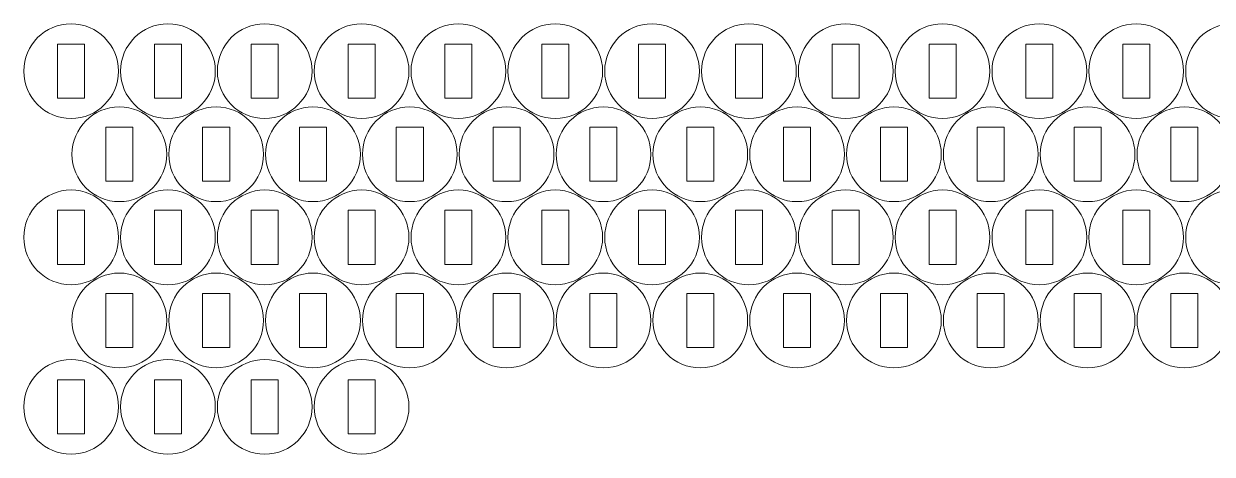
# Model space of a CAD drawing. Header units: millimetres. Extents: x -337 to 336, y -261 to 261.
# Drawn here: x -65.3 to 66.4, y 18.7 to 66.4 of the extents above; entities that cross this region are included whole.
import ezdxf

# ---------------------------------------------------------------- set-up
doc = ezdxf.new("R2010")
doc.units = ezdxf.units.MM
doc.header["$MEASUREMENT"] = 0
doc.layers.add('Camada 1', color=7, linetype='Continuous')

msp = doc.modelspace()

# ---------------------------------------------------------------- linework, layer by layer
at = {"layer": 'Camada 1', "lineweight": 20}
for points in [[(-60.0724, 66.3705), (-62.9719, 66.3705), (-65.3224, 64.02), (-65.3224, 61.1205), (-65.3224, 61.1205), (-65.3224, 58.221), (-62.9719, 55.8705), (-60.0724, 55.8705), (-60.0724, 55.8705), (-57.1729, 55.8705), (-54.8224, 58.221), (-54.8224, 61.1205), (-54.8224, 61.1205), (-54.8224, 64.02), (-57.1729, 66.3705), (-60.0724, 66.3705)], [(-49.3375, 66.3705), (-52.237, 66.3705), (-54.5875, 64.02), (-54.5875, 61.1205), (-54.5875, 61.1205), (-54.5875, 58.221), (-52.237, 55.8705), (-49.3375, 55.8705), (-49.3375, 55.8705), (-46.438, 55.8705), (-44.0875, 58.221), (-44.0875, 61.1205), (-44.0875, 61.1205), (-44.0875, 64.02), (-46.438, 66.3705), (-49.3375, 66.3705)], [(-38.6026, 66.3705), (-41.5021, 66.3705), (-43.8526, 64.02), (-43.8526, 61.1205), (-43.8526, 61.1205), (-43.8526, 58.221), (-41.5021, 55.8705), (-38.6026, 55.8705), (-38.6026, 55.8705), (-35.7031, 55.8705), (-33.3526, 58.221), (-33.3526, 61.1205), (-33.3526, 61.1205), (-33.3526, 64.02), (-35.7031, 66.3705), (-38.6026, 66.3705)], [(-27.8677, 66.3705), (-30.7672, 66.3705), (-33.1177, 64.02), (-33.1177, 61.1205), (-33.1177, 61.1205), (-33.1177, 58.221), (-30.7672, 55.8705), (-27.8677, 55.8705), (-27.8677, 55.8705), (-24.9682, 55.8705), (-22.6177, 58.221), (-22.6177, 61.1205), (-22.6177, 61.1205), (-22.6177, 64.02), (-24.9682, 66.3705), (-27.8677, 66.3705)], [(-17.1328, 66.3705), (-20.0323, 66.3705), (-22.3828, 64.02), (-22.3828, 61.1205), (-22.3828, 61.1205), (-22.3828, 58.221), (-20.0323, 55.8705), (-17.1328, 55.8705), (-17.1328, 55.8705), (-14.2333, 55.8705), (-11.8828, 58.221), (-11.8828, 61.1205), (-11.8828, 61.1205), (-11.8828, 64.02), (-14.2333, 66.3705), (-17.1328, 66.3705)], [(-6.3979, 66.3705), (-9.2974, 66.3705), (-11.6479, 64.02), (-11.6479, 61.1205), (-11.6479, 61.1205), (-11.6479, 58.221), (-9.2974, 55.8705), (-6.3979, 55.8705), (-6.3979, 55.8705), (-3.4984, 55.8705), (-1.1479, 58.221), (-1.1479, 61.1205), (-1.1479, 61.1205), (-1.1479, 64.02), (-3.4984, 66.3705), (-6.3979, 66.3705)], [(4.337, 66.3705), (1.4375, 66.3705), (-0.913, 64.02), (-0.913, 61.1205), (-0.913, 61.1205), (-0.913, 58.221), (1.4375, 55.8705), (4.337, 55.8705), (4.337, 55.8705), (7.2365, 55.8705), (9.587, 58.221), (9.587, 61.1205), (9.587, 61.1205), (9.587, 64.02), (7.2365, 66.3705), (4.337, 66.3705)], [(15.0719, 66.3705), (12.1724, 66.3705), (9.8219, 64.02), (9.8219, 61.1205), (9.8219, 61.1205), (9.8219, 58.221), (12.1724, 55.8705), (15.0719, 55.8705), (15.0719, 55.8705), (17.9714, 55.8705), (20.3219, 58.221), (20.3219, 61.1205), (20.3219, 61.1205), (20.3219, 64.02), (17.9714, 66.3705), (15.0719, 66.3705)], [(25.8068, 66.3705), (22.9073, 66.3705), (20.5568, 64.02), (20.5568, 61.1205), (20.5568, 61.1205), (20.5568, 58.221), (22.9073, 55.8705), (25.8068, 55.8705), (25.8068, 55.8705), (28.7063, 55.8705), (31.0568, 58.221), (31.0568, 61.1205), (31.0568, 61.1205), (31.0568, 64.02), (28.7063, 66.3705), (25.8068, 66.3705)], [(36.5417, 66.3705), (33.6422, 66.3705), (31.2917, 64.02), (31.2917, 61.1205), (31.2917, 61.1205), (31.2917, 58.221), (33.6422, 55.8705), (36.5417, 55.8705), (36.5417, 55.8705), (39.4412, 55.8705), (41.7917, 58.221), (41.7917, 61.1205), (41.7917, 61.1205), (41.7917, 64.02), (39.4412, 66.3705), (36.5417, 66.3705)], [(47.2766, 66.3705), (44.3771, 66.3705), (42.0266, 64.02), (42.0266, 61.1205), (42.0266, 61.1205), (42.0266, 58.221), (44.3771, 55.8705), (47.2766, 55.8705), (47.2766, 55.8705), (50.1761, 55.8705), (52.5266, 58.221), (52.5266, 61.1205), (52.5266, 61.1205), (52.5266, 64.02), (50.1761, 66.3705), (47.2766, 66.3705)], [(58.0115, 66.3705), (55.112, 66.3705), (52.7615, 64.02), (52.7615, 61.1205), (52.7615, 61.1205), (52.7615, 58.221), (55.112, 55.8705), (58.0115, 55.8705), (58.0115, 55.8705), (60.911, 55.8705), (63.2615, 58.221), (63.2615, 61.1205), (63.2615, 61.1205), (63.2615, 64.02), (60.911, 66.3705), (58.0115, 66.3705)], [(68.7464, 66.3705), (65.8469, 66.3705), (63.4964, 64.02), (63.4964, 61.1205), (63.4964, 61.1205), (63.4964, 58.221), (65.8469, 55.8705), (68.7464, 55.8705), (68.7464, 55.8705), (71.6459, 55.8705), (73.9964, 58.221), (73.9964, 61.1205), (73.9964, 61.1205), (73.9964, 64.02), (71.6459, 66.3705), (68.7464, 66.3705)], [(-58.5724, 64.1205), (-58.5724, 64.1205), (-61.5724, 64.1205), (-61.5724, 64.1205), (-61.5724, 64.1205), (-61.5724, 64.1205), (-61.5724, 58.1205), (-61.5724, 58.1205), (-61.5724, 58.1205), (-61.5724, 58.1205), (-58.5724, 58.1205), (-58.5724, 58.1205), (-58.5724, 58.1205), (-58.5724, 58.1205), (-58.5724, 64.1205), (-58.5724, 64.1205)], [(-47.8375, 64.1205), (-47.8375, 64.1205), (-50.8375, 64.1205), (-50.8375, 64.1205), (-50.8375, 64.1205), (-50.8375, 64.1205), (-50.8375, 58.1205), (-50.8375, 58.1205), (-50.8375, 58.1205), (-50.8375, 58.1205), (-47.8375, 58.1205), (-47.8375, 58.1205), (-47.8375, 58.1205), (-47.8375, 58.1205), (-47.8375, 64.1205), (-47.8375, 64.1205)], [(-37.1026, 64.1205), (-37.1026, 64.1205), (-40.1026, 64.1205), (-40.1026, 64.1205), (-40.1026, 64.1205), (-40.1026, 64.1205), (-40.1026, 58.1205), (-40.1026, 58.1205), (-40.1026, 58.1205), (-40.1026, 58.1205), (-37.1026, 58.1205), (-37.1026, 58.1205), (-37.1026, 58.1205), (-37.1026, 58.1205), (-37.1026, 64.1205), (-37.1026, 64.1205)], [(-26.3677, 64.1205), (-26.3677, 64.1205), (-29.3677, 64.1205), (-29.3677, 64.1205), (-29.3677, 64.1205), (-29.3677, 64.1205), (-29.3677, 58.1205), (-29.3677, 58.1205), (-29.3677, 58.1205), (-29.3677, 58.1205), (-26.3677, 58.1205), (-26.3677, 58.1205), (-26.3677, 58.1205), (-26.3677, 58.1205), (-26.3677, 64.1205), (-26.3677, 64.1205)], [(-15.6328, 64.1205), (-15.6328, 64.1205), (-18.6328, 64.1205), (-18.6328, 64.1205), (-18.6328, 64.1205), (-18.6328, 64.1205), (-18.6328, 58.1205), (-18.6328, 58.1205), (-18.6328, 58.1205), (-18.6328, 58.1205), (-15.6328, 58.1205), (-15.6328, 58.1205), (-15.6328, 58.1205), (-15.6328, 58.1205), (-15.6328, 64.1205), (-15.6328, 64.1205)], [(-4.8979, 64.1205), (-4.8979, 64.1205), (-7.8979, 64.1205), (-7.8979, 64.1205), (-7.8979, 64.1205), (-7.8979, 64.1205), (-7.8979, 58.1205), (-7.8979, 58.1205), (-7.8979, 58.1205), (-7.8979, 58.1205), (-4.8979, 58.1205), (-4.8979, 58.1205), (-4.8979, 58.1205), (-4.8979, 58.1205), (-4.8979, 64.1205), (-4.8979, 64.1205)], [(5.837, 64.1205), (5.837, 64.1205), (2.837, 64.1205), (2.837, 64.1205), (2.837, 64.1205), (2.837, 64.1205), (2.837, 58.1205), (2.837, 58.1205), (2.837, 58.1205), (2.837, 58.1205), (5.837, 58.1205), (5.837, 58.1205), (5.837, 58.1205), (5.837, 58.1205), (5.837, 64.1205), (5.837, 64.1205)], [(16.5719, 64.1205), (16.5719, 64.1205), (13.5719, 64.1205), (13.5719, 64.1205), (13.5719, 64.1205), (13.5719, 64.1205), (13.5719, 58.1205), (13.5719, 58.1205), (13.5719, 58.1205), (13.5719, 58.1205), (16.5719, 58.1205), (16.5719, 58.1205), (16.5719, 58.1205), (16.5719, 58.1205), (16.5719, 64.1205), (16.5719, 64.1205)], [(27.3068, 64.1205), (27.3068, 64.1205), (24.3068, 64.1205), (24.3068, 64.1205), (24.3068, 64.1205), (24.3068, 64.1205), (24.3068, 58.1205), (24.3068, 58.1205), (24.3068, 58.1205), (24.3068, 58.1205), (27.3068, 58.1205), (27.3068, 58.1205), (27.3068, 58.1205), (27.3068, 58.1205), (27.3068, 64.1205), (27.3068, 64.1205)], [(38.0417, 64.1205), (38.0417, 64.1205), (35.0417, 64.1205), (35.0417, 64.1205), (35.0417, 64.1205), (35.0417, 64.1205), (35.0417, 58.1205), (35.0417, 58.1205), (35.0417, 58.1205), (35.0417, 58.1205), (38.0417, 58.1205), (38.0417, 58.1205), (38.0417, 58.1205), (38.0417, 58.1205), (38.0417, 64.1205), (38.0417, 64.1205)], [(48.7766, 64.1205), (48.7766, 64.1205), (45.7766, 64.1205), (45.7766, 64.1205), (45.7766, 64.1205), (45.7766, 64.1205), (45.7766, 58.1205), (45.7766, 58.1205), (45.7766, 58.1205), (45.7766, 58.1205), (48.7766, 58.1205), (48.7766, 58.1205), (48.7766, 58.1205), (48.7766, 58.1205), (48.7766, 64.1205), (48.7766, 64.1205)], [(59.5115, 64.1205), (59.5115, 64.1205), (56.5115, 64.1205), (56.5115, 64.1205), (56.5115, 64.1205), (56.5115, 64.1205), (56.5115, 58.1205), (56.5115, 58.1205), (56.5115, 58.1205), (56.5115, 58.1205), (59.5115, 58.1205), (59.5115, 58.1205), (59.5115, 58.1205), (59.5115, 58.1205), (59.5115, 64.1205), (59.5115, 64.1205)], [(-54.7278, 57.163), (-57.6273, 57.163), (-59.9778, 54.8125), (-59.9778, 51.913), (-59.9778, 51.913), (-59.9778, 49.0135), (-57.6273, 46.663), (-54.7278, 46.663), (-54.7278, 46.663), (-51.8283, 46.663), (-49.4778, 49.0135), (-49.4778, 51.913), (-49.4778, 51.913), (-49.4778, 54.8125), (-51.8283, 57.163), (-54.7278, 57.163)], [(-43.9929, 57.163), (-46.8924, 57.163), (-49.2429, 54.8125), (-49.2429, 51.913), (-49.2429, 51.913), (-49.2429, 49.0135), (-46.8924, 46.663), (-43.9929, 46.663), (-43.9929, 46.663), (-41.0934, 46.663), (-38.7429, 49.0135), (-38.7429, 51.913), (-38.7429, 51.913), (-38.7429, 54.8125), (-41.0934, 57.163), (-43.9929, 57.163)], [(-33.258, 57.163), (-36.1575, 57.163), (-38.508, 54.8125), (-38.508, 51.913), (-38.508, 51.913), (-38.508, 49.0135), (-36.1575, 46.663), (-33.258, 46.663), (-33.258, 46.663), (-30.3585, 46.663), (-28.008, 49.0135), (-28.008, 51.913), (-28.008, 51.913), (-28.008, 54.8125), (-30.3585, 57.163), (-33.258, 57.163)], [(-22.5231, 57.163), (-25.4226, 57.163), (-27.7731, 54.8125), (-27.7731, 51.913), (-27.7731, 51.913), (-27.7731, 49.0135), (-25.4226, 46.663), (-22.5231, 46.663), (-22.5231, 46.663), (-19.6236, 46.663), (-17.2731, 49.0135), (-17.2731, 51.913), (-17.2731, 51.913), (-17.2731, 54.8125), (-19.6236, 57.163), (-22.5231, 57.163)], [(-11.7882, 57.163), (-14.6877, 57.163), (-17.0382, 54.8125), (-17.0382, 51.913), (-17.0382, 51.913), (-17.0382, 49.0135), (-14.6877, 46.663), (-11.7882, 46.663), (-11.7882, 46.663), (-8.8887, 46.663), (-6.5382, 49.0135), (-6.5382, 51.913), (-6.5382, 51.913), (-6.5382, 54.8125), (-8.8887, 57.163), (-11.7882, 57.163)], [(-1.0533, 57.163), (-3.9528, 57.163), (-6.3033, 54.8125), (-6.3033, 51.913), (-6.3033, 51.913), (-6.3033, 49.0135), (-3.9528, 46.663), (-1.0533, 46.663), (-1.0533, 46.663), (1.8462, 46.663), (4.1967, 49.0135), (4.1967, 51.913), (4.1967, 51.913), (4.1967, 54.8125), (1.8462, 57.163), (-1.0533, 57.163)], [(9.6816, 57.163), (6.7821, 57.163), (4.4316, 54.8125), (4.4316, 51.913), (4.4316, 51.913), (4.4316, 49.0135), (6.7821, 46.663), (9.6816, 46.663), (9.6816, 46.663), (12.5811, 46.663), (14.9316, 49.0135), (14.9316, 51.913), (14.9316, 51.913), (14.9316, 54.8125), (12.5811, 57.163), (9.6816, 57.163)], [(20.4165, 57.163), (17.517, 57.163), (15.1665, 54.8125), (15.1665, 51.913), (15.1665, 51.913), (15.1665, 49.0135), (17.517, 46.663), (20.4165, 46.663), (20.4165, 46.663), (23.316, 46.663), (25.6665, 49.0135), (25.6665, 51.913), (25.6665, 51.913), (25.6665, 54.8125), (23.316, 57.163), (20.4165, 57.163)], [(31.1514, 57.163), (28.2519, 57.163), (25.9014, 54.8125), (25.9014, 51.913), (25.9014, 51.913), (25.9014, 49.0135), (28.2519, 46.663), (31.1514, 46.663), (31.1514, 46.663), (34.0509, 46.663), (36.4014, 49.0135), (36.4014, 51.913), (36.4014, 51.913), (36.4014, 54.8125), (34.0509, 57.163), (31.1514, 57.163)], [(41.8863, 57.163), (38.9868, 57.163), (36.6363, 54.8125), (36.6363, 51.913), (36.6363, 51.913), (36.6363, 49.0135), (38.9868, 46.663), (41.8863, 46.663), (41.8863, 46.663), (44.7858, 46.663), (47.1363, 49.0135), (47.1363, 51.913), (47.1363, 51.913), (47.1363, 54.8125), (44.7858, 57.163), (41.8863, 57.163)], [(52.6212, 57.163), (49.7217, 57.163), (47.3712, 54.8125), (47.3712, 51.913), (47.3712, 51.913), (47.3712, 49.0135), (49.7217, 46.663), (52.6212, 46.663), (52.6212, 46.663), (55.5207, 46.663), (57.8712, 49.0135), (57.8712, 51.913), (57.8712, 51.913), (57.8712, 54.8125), (55.5207, 57.163), (52.6212, 57.163)], [(63.3561, 57.163), (60.4566, 57.163), (58.1061, 54.8125), (58.1061, 51.913), (58.1061, 51.913), (58.1061, 49.0135), (60.4566, 46.663), (63.3561, 46.663), (63.3561, 46.663), (66.2556, 46.663), (68.6061, 49.0135), (68.6061, 51.913), (68.6061, 51.913), (68.6061, 54.8125), (66.2556, 57.163), (63.3561, 57.163)], [(-53.2278, 54.913), (-53.2278, 54.913), (-56.2278, 54.913), (-56.2278, 54.913), (-56.2278, 54.913), (-56.2278, 54.913), (-56.2278, 48.913), (-56.2278, 48.913), (-56.2278, 48.913), (-56.2278, 48.913), (-53.2278, 48.913), (-53.2278, 48.913), (-53.2278, 48.913), (-53.2278, 48.913), (-53.2278, 54.913), (-53.2278, 54.913)], [(-42.4929, 54.913), (-42.4929, 54.913), (-45.4929, 54.913), (-45.4929, 54.913), (-45.4929, 54.913), (-45.4929, 54.913), (-45.4929, 48.913), (-45.4929, 48.913), (-45.4929, 48.913), (-45.4929, 48.913), (-42.4929, 48.913), (-42.4929, 48.913), (-42.4929, 48.913), (-42.4929, 48.913), (-42.4929, 54.913), (-42.4929, 54.913)], [(-31.758, 54.913), (-31.758, 54.913), (-34.758, 54.913), (-34.758, 54.913), (-34.758, 54.913), (-34.758, 54.913), (-34.758, 48.913), (-34.758, 48.913), (-34.758, 48.913), (-34.758, 48.913), (-31.758, 48.913), (-31.758, 48.913), (-31.758, 48.913), (-31.758, 48.913), (-31.758, 54.913), (-31.758, 54.913)], [(-21.0231, 54.913), (-21.0231, 54.913), (-24.0231, 54.913), (-24.0231, 54.913), (-24.0231, 54.913), (-24.0231, 54.913), (-24.0231, 48.913), (-24.0231, 48.913), (-24.0231, 48.913), (-24.0231, 48.913), (-21.0231, 48.913), (-21.0231, 48.913), (-21.0231, 48.913), (-21.0231, 48.913), (-21.0231, 54.913), (-21.0231, 54.913)], [(-10.2882, 54.913), (-10.2882, 54.913), (-13.2882, 54.913), (-13.2882, 54.913), (-13.2882, 54.913), (-13.2882, 54.913), (-13.2882, 48.913), (-13.2882, 48.913), (-13.2882, 48.913), (-13.2882, 48.913), (-10.2882, 48.913), (-10.2882, 48.913), (-10.2882, 48.913), (-10.2882, 48.913), (-10.2882, 54.913), (-10.2882, 54.913)], [(0.4467, 54.913), (0.4467, 54.913), (-2.5533, 54.913), (-2.5533, 54.913), (-2.5533, 54.913), (-2.5533, 54.913), (-2.5533, 48.913), (-2.5533, 48.913), (-2.5533, 48.913), (-2.5533, 48.913), (0.4467, 48.913), (0.4467, 48.913), (0.4467, 48.913), (0.4467, 48.913), (0.4467, 54.913), (0.4467, 54.913)], [(11.1816, 54.913), (11.1816, 54.913), (8.1816, 54.913), (8.1816, 54.913), (8.1816, 54.913), (8.1816, 54.913), (8.1816, 48.913), (8.1816, 48.913), (8.1816, 48.913), (8.1816, 48.913), (11.1816, 48.913), (11.1816, 48.913), (11.1816, 48.913), (11.1816, 48.913), (11.1816, 54.913), (11.1816, 54.913)], [(21.9165, 54.913), (21.9165, 54.913), (18.9165, 54.913), (18.9165, 54.913), (18.9165, 54.913), (18.9165, 54.913), (18.9165, 48.913), (18.9165, 48.913), (18.9165, 48.913), (18.9165, 48.913), (21.9165, 48.913), (21.9165, 48.913), (21.9165, 48.913), (21.9165, 48.913), (21.9165, 54.913), (21.9165, 54.913)], [(32.6514, 54.913), (32.6514, 54.913), (29.6514, 54.913), (29.6514, 54.913), (29.6514, 54.913), (29.6514, 54.913), (29.6514, 48.913), (29.6514, 48.913), (29.6514, 48.913), (29.6514, 48.913), (32.6514, 48.913), (32.6514, 48.913), (32.6514, 48.913), (32.6514, 48.913), (32.6514, 54.913), (32.6514, 54.913)], [(43.3863, 54.913), (43.3863, 54.913), (40.3863, 54.913), (40.3863, 54.913), (40.3863, 54.913), (40.3863, 54.913), (40.3863, 48.913), (40.3863, 48.913), (40.3863, 48.913), (40.3863, 48.913), (43.3863, 48.913), (43.3863, 48.913), (43.3863, 48.913), (43.3863, 48.913), (43.3863, 54.913), (43.3863, 54.913)], [(54.1212, 54.913), (54.1212, 54.913), (51.1212, 54.913), (51.1212, 54.913), (51.1212, 54.913), (51.1212, 54.913), (51.1212, 48.913), (51.1212, 48.913), (51.1212, 48.913), (51.1212, 48.913), (54.1212, 48.913), (54.1212, 48.913), (54.1212, 48.913), (54.1212, 48.913), (54.1212, 54.913), (54.1212, 54.913)], [(64.8561, 54.913), (64.8561, 54.913), (61.8561, 54.913), (61.8561, 54.913), (61.8561, 54.913), (61.8561, 54.913), (61.8561, 48.913), (61.8561, 48.913), (61.8561, 48.913), (61.8561, 48.913), (64.8561, 48.913), (64.8561, 48.913), (64.8561, 48.913), (64.8561, 48.913), (64.8561, 54.913), (64.8561, 54.913)], [(-60.0724, 47.9554), (-62.9719, 47.9554), (-65.3224, 45.6049), (-65.3224, 42.7054), (-65.3224, 42.7054), (-65.3224, 39.8059), (-62.9719, 37.4554), (-60.0724, 37.4554), (-60.0724, 37.4554), (-57.1729, 37.4554), (-54.8224, 39.8059), (-54.8224, 42.7054), (-54.8224, 42.7054), (-54.8224, 45.6049), (-57.1729, 47.9554), (-60.0724, 47.9554)], [(-49.3375, 47.9554), (-52.237, 47.9554), (-54.5875, 45.6049), (-54.5875, 42.7054), (-54.5875, 42.7054), (-54.5875, 39.8059), (-52.237, 37.4554), (-49.3375, 37.4554), (-49.3375, 37.4554), (-46.438, 37.4554), (-44.0875, 39.8059), (-44.0875, 42.7054), (-44.0875, 42.7054), (-44.0875, 45.6049), (-46.438, 47.9554), (-49.3375, 47.9554)], [(-38.6026, 47.9554), (-41.5021, 47.9554), (-43.8526, 45.6049), (-43.8526, 42.7054), (-43.8526, 42.7054), (-43.8526, 39.8059), (-41.5021, 37.4554), (-38.6026, 37.4554), (-38.6026, 37.4554), (-35.7031, 37.4554), (-33.3526, 39.8059), (-33.3526, 42.7054), (-33.3526, 42.7054), (-33.3526, 45.6049), (-35.7031, 47.9554), (-38.6026, 47.9554)], [(-27.8677, 47.9554), (-30.7672, 47.9554), (-33.1177, 45.6049), (-33.1177, 42.7054), (-33.1177, 42.7054), (-33.1177, 39.8059), (-30.7672, 37.4554), (-27.8677, 37.4554), (-27.8677, 37.4554), (-24.9682, 37.4554), (-22.6177, 39.8059), (-22.6177, 42.7054), (-22.6177, 42.7054), (-22.6177, 45.6049), (-24.9682, 47.9554), (-27.8677, 47.9554)], [(-17.1328, 47.9554), (-20.0323, 47.9554), (-22.3828, 45.6049), (-22.3828, 42.7054), (-22.3828, 42.7054), (-22.3828, 39.8059), (-20.0323, 37.4554), (-17.1328, 37.4554), (-17.1328, 37.4554), (-14.2333, 37.4554), (-11.8828, 39.8059), (-11.8828, 42.7054), (-11.8828, 42.7054), (-11.8828, 45.6049), (-14.2333, 47.9554), (-17.1328, 47.9554)], [(-6.3979, 47.9554), (-9.2974, 47.9554), (-11.6479, 45.6049), (-11.6479, 42.7054), (-11.6479, 42.7054), (-11.6479, 39.8059), (-9.2974, 37.4554), (-6.3979, 37.4554), (-6.3979, 37.4554), (-3.4984, 37.4554), (-1.1479, 39.8059), (-1.1479, 42.7054), (-1.1479, 42.7054), (-1.1479, 45.6049), (-3.4984, 47.9554), (-6.3979, 47.9554)], [(4.337, 47.9554), (1.4375, 47.9554), (-0.913, 45.6049), (-0.913, 42.7054), (-0.913, 42.7054), (-0.913, 39.8059), (1.4375, 37.4554), (4.337, 37.4554), (4.337, 37.4554), (7.2365, 37.4554), (9.587, 39.8059), (9.587, 42.7054), (9.587, 42.7054), (9.587, 45.6049), (7.2365, 47.9554), (4.337, 47.9554)], [(15.0719, 47.9554), (12.1724, 47.9554), (9.8219, 45.6049), (9.8219, 42.7054), (9.8219, 42.7054), (9.8219, 39.8059), (12.1724, 37.4554), (15.0719, 37.4554), (15.0719, 37.4554), (17.9714, 37.4554), (20.3219, 39.8059), (20.3219, 42.7054), (20.3219, 42.7054), (20.3219, 45.6049), (17.9714, 47.9554), (15.0719, 47.9554)], [(25.8068, 47.9554), (22.9073, 47.9554), (20.5568, 45.6049), (20.5568, 42.7054), (20.5568, 42.7054), (20.5568, 39.8059), (22.9073, 37.4554), (25.8068, 37.4554), (25.8068, 37.4554), (28.7063, 37.4554), (31.0568, 39.8059), (31.0568, 42.7054), (31.0568, 42.7054), (31.0568, 45.6049), (28.7063, 47.9554), (25.8068, 47.9554)], [(36.5417, 47.9554), (33.6422, 47.9554), (31.2917, 45.6049), (31.2917, 42.7054), (31.2917, 42.7054), (31.2917, 39.8059), (33.6422, 37.4554), (36.5417, 37.4554), (36.5417, 37.4554), (39.4412, 37.4554), (41.7917, 39.8059), (41.7917, 42.7054), (41.7917, 42.7054), (41.7917, 45.6049), (39.4412, 47.9554), (36.5417, 47.9554)], [(47.2766, 47.9554), (44.3771, 47.9554), (42.0266, 45.6049), (42.0266, 42.7054), (42.0266, 42.7054), (42.0266, 39.8059), (44.3771, 37.4554), (47.2766, 37.4554), (47.2766, 37.4554), (50.1761, 37.4554), (52.5266, 39.8059), (52.5266, 42.7054), (52.5266, 42.7054), (52.5266, 45.6049), (50.1761, 47.9554), (47.2766, 47.9554)], [(58.0115, 47.9554), (55.112, 47.9554), (52.7615, 45.6049), (52.7615, 42.7054), (52.7615, 42.7054), (52.7615, 39.8059), (55.112, 37.4554), (58.0115, 37.4554), (58.0115, 37.4554), (60.911, 37.4554), (63.2615, 39.8059), (63.2615, 42.7054), (63.2615, 42.7054), (63.2615, 45.6049), (60.911, 47.9554), (58.0115, 47.9554)], [(68.7464, 47.9554), (65.8469, 47.9554), (63.4964, 45.6049), (63.4964, 42.7054), (63.4964, 42.7054), (63.4964, 39.8059), (65.8469, 37.4554), (68.7464, 37.4554), (68.7464, 37.4554), (71.6459, 37.4554), (73.9964, 39.8059), (73.9964, 42.7054), (73.9964, 42.7054), (73.9964, 45.6049), (71.6459, 47.9554), (68.7464, 47.9554)], [(-58.5724, 45.7054), (-58.5724, 45.7054), (-61.5724, 45.7054), (-61.5724, 45.7054), (-61.5724, 45.7054), (-61.5724, 45.7054), (-61.5724, 39.7054), (-61.5724, 39.7054), (-61.5724, 39.7054), (-61.5724, 39.7054), (-58.5724, 39.7054), (-58.5724, 39.7054), (-58.5724, 39.7054), (-58.5724, 39.7054), (-58.5724, 45.7054), (-58.5724, 45.7054)], [(-47.8375, 45.7054), (-47.8375, 45.7054), (-50.8375, 45.7054), (-50.8375, 45.7054), (-50.8375, 45.7054), (-50.8375, 45.7054), (-50.8375, 39.7054), (-50.8375, 39.7054), (-50.8375, 39.7054), (-50.8375, 39.7054), (-47.8375, 39.7054), (-47.8375, 39.7054), (-47.8375, 39.7054), (-47.8375, 39.7054), (-47.8375, 45.7054), (-47.8375, 45.7054)], [(-37.1026, 45.7054), (-37.1026, 45.7054), (-40.1026, 45.7054), (-40.1026, 45.7054), (-40.1026, 45.7054), (-40.1026, 45.7054), (-40.1026, 39.7054), (-40.1026, 39.7054), (-40.1026, 39.7054), (-40.1026, 39.7054), (-37.1026, 39.7054), (-37.1026, 39.7054), (-37.1026, 39.7054), (-37.1026, 39.7054), (-37.1026, 45.7054), (-37.1026, 45.7054)], [(-26.3677, 45.7054), (-26.3677, 45.7054), (-29.3677, 45.7054), (-29.3677, 45.7054), (-29.3677, 45.7054), (-29.3677, 45.7054), (-29.3677, 39.7054), (-29.3677, 39.7054), (-29.3677, 39.7054), (-29.3677, 39.7054), (-26.3677, 39.7054), (-26.3677, 39.7054), (-26.3677, 39.7054), (-26.3677, 39.7054), (-26.3677, 45.7054), (-26.3677, 45.7054)], [(-15.6328, 45.7054), (-15.6328, 45.7054), (-18.6328, 45.7054), (-18.6328, 45.7054), (-18.6328, 45.7054), (-18.6328, 45.7054), (-18.6328, 39.7054), (-18.6328, 39.7054), (-18.6328, 39.7054), (-18.6328, 39.7054), (-15.6328, 39.7054), (-15.6328, 39.7054), (-15.6328, 39.7054), (-15.6328, 39.7054), (-15.6328, 45.7054), (-15.6328, 45.7054)], [(-4.8979, 45.7054), (-4.8979, 45.7054), (-7.8979, 45.7054), (-7.8979, 45.7054), (-7.8979, 45.7054), (-7.8979, 45.7054), (-7.8979, 39.7054), (-7.8979, 39.7054), (-7.8979, 39.7054), (-7.8979, 39.7054), (-4.8979, 39.7054), (-4.8979, 39.7054), (-4.8979, 39.7054), (-4.8979, 39.7054), (-4.8979, 45.7054), (-4.8979, 45.7054)], [(5.837, 45.7054), (5.837, 45.7054), (2.837, 45.7054), (2.837, 45.7054), (2.837, 45.7054), (2.837, 45.7054), (2.837, 39.7054), (2.837, 39.7054), (2.837, 39.7054), (2.837, 39.7054), (5.837, 39.7054), (5.837, 39.7054), (5.837, 39.7054), (5.837, 39.7054), (5.837, 45.7054), (5.837, 45.7054)], [(16.5719, 45.7054), (16.5719, 45.7054), (13.5719, 45.7054), (13.5719, 45.7054), (13.5719, 45.7054), (13.5719, 45.7054), (13.5719, 39.7054), (13.5719, 39.7054), (13.5719, 39.7054), (13.5719, 39.7054), (16.5719, 39.7054), (16.5719, 39.7054), (16.5719, 39.7054), (16.5719, 39.7054), (16.5719, 45.7054), (16.5719, 45.7054)], [(27.3068, 45.7054), (27.3068, 45.7054), (24.3068, 45.7054), (24.3068, 45.7054), (24.3068, 45.7054), (24.3068, 45.7054), (24.3068, 39.7054), (24.3068, 39.7054), (24.3068, 39.7054), (24.3068, 39.7054), (27.3068, 39.7054), (27.3068, 39.7054), (27.3068, 39.7054), (27.3068, 39.7054), (27.3068, 45.7054), (27.3068, 45.7054)], [(38.0417, 45.7054), (38.0417, 45.7054), (35.0417, 45.7054), (35.0417, 45.7054), (35.0417, 45.7054), (35.0417, 45.7054), (35.0417, 39.7054), (35.0417, 39.7054), (35.0417, 39.7054), (35.0417, 39.7054), (38.0417, 39.7054), (38.0417, 39.7054), (38.0417, 39.7054), (38.0417, 39.7054), (38.0417, 45.7054), (38.0417, 45.7054)], [(48.7766, 45.7054), (48.7766, 45.7054), (45.7766, 45.7054), (45.7766, 45.7054), (45.7766, 45.7054), (45.7766, 45.7054), (45.7766, 39.7054), (45.7766, 39.7054), (45.7766, 39.7054), (45.7766, 39.7054), (48.7766, 39.7054), (48.7766, 39.7054), (48.7766, 39.7054), (48.7766, 39.7054), (48.7766, 45.7054), (48.7766, 45.7054)], [(59.5115, 45.7054), (59.5115, 45.7054), (56.5115, 45.7054), (56.5115, 45.7054), (56.5115, 45.7054), (56.5115, 45.7054), (56.5115, 39.7054), (56.5115, 39.7054), (56.5115, 39.7054), (56.5115, 39.7054), (59.5115, 39.7054), (59.5115, 39.7054), (59.5115, 39.7054), (59.5115, 39.7054), (59.5115, 45.7054), (59.5115, 45.7054)], [(-54.7278, 38.7479), (-57.6273, 38.7479), (-59.9778, 36.3974), (-59.9778, 33.4979), (-59.9778, 33.4979), (-59.9778, 30.5984), (-57.6273, 28.2479), (-54.7278, 28.2479), (-54.7278, 28.2479), (-51.8283, 28.2479), (-49.4778, 30.5984), (-49.4778, 33.4979), (-49.4778, 33.4979), (-49.4778, 36.3974), (-51.8283, 38.7479), (-54.7278, 38.7479)], [(-43.9929, 38.7479), (-46.8924, 38.7479), (-49.2429, 36.3974), (-49.2429, 33.4979), (-49.2429, 33.4979), (-49.2429, 30.5984), (-46.8924, 28.2479), (-43.9929, 28.2479), (-43.9929, 28.2479), (-41.0934, 28.2479), (-38.7429, 30.5984), (-38.7429, 33.4979), (-38.7429, 33.4979), (-38.7429, 36.3974), (-41.0934, 38.7479), (-43.9929, 38.7479)], [(-33.258, 38.7479), (-36.1575, 38.7479), (-38.508, 36.3974), (-38.508, 33.4979), (-38.508, 33.4979), (-38.508, 30.5984), (-36.1575, 28.2479), (-33.258, 28.2479), (-33.258, 28.2479), (-30.3585, 28.2479), (-28.008, 30.5984), (-28.008, 33.4979), (-28.008, 33.4979), (-28.008, 36.3974), (-30.3585, 38.7479), (-33.258, 38.7479)], [(-22.5231, 38.7479), (-25.4226, 38.7479), (-27.7731, 36.3974), (-27.7731, 33.4979), (-27.7731, 33.4979), (-27.7731, 30.5984), (-25.4226, 28.2479), (-22.5231, 28.2479), (-22.5231, 28.2479), (-19.6236, 28.2479), (-17.2731, 30.5984), (-17.2731, 33.4979), (-17.2731, 33.4979), (-17.2731, 36.3974), (-19.6236, 38.7479), (-22.5231, 38.7479)], [(-11.7882, 38.7479), (-14.6877, 38.7479), (-17.0382, 36.3974), (-17.0382, 33.4979), (-17.0382, 33.4979), (-17.0382, 30.5984), (-14.6877, 28.2479), (-11.7882, 28.2479), (-11.7882, 28.2479), (-8.8887, 28.2479), (-6.5382, 30.5984), (-6.5382, 33.4979), (-6.5382, 33.4979), (-6.5382, 36.3974), (-8.8887, 38.7479), (-11.7882, 38.7479)], [(-1.0533, 38.7479), (-3.9528, 38.7479), (-6.3033, 36.3974), (-6.3033, 33.4979), (-6.3033, 33.4979), (-6.3033, 30.5984), (-3.9528, 28.2479), (-1.0533, 28.2479), (-1.0533, 28.2479), (1.8462, 28.2479), (4.1967, 30.5984), (4.1967, 33.4979), (4.1967, 33.4979), (4.1967, 36.3974), (1.8462, 38.7479), (-1.0533, 38.7479)], [(9.6816, 38.7479), (6.7821, 38.7479), (4.4316, 36.3974), (4.4316, 33.4979), (4.4316, 33.4979), (4.4316, 30.5984), (6.7821, 28.2479), (9.6816, 28.2479), (9.6816, 28.2479), (12.5811, 28.2479), (14.9316, 30.5984), (14.9316, 33.4979), (14.9316, 33.4979), (14.9316, 36.3974), (12.5811, 38.7479), (9.6816, 38.7479)], [(20.4165, 38.7479), (17.517, 38.7479), (15.1665, 36.3974), (15.1665, 33.4979), (15.1665, 33.4979), (15.1665, 30.5984), (17.517, 28.2479), (20.4165, 28.2479), (20.4165, 28.2479), (23.316, 28.2479), (25.6665, 30.5984), (25.6665, 33.4979), (25.6665, 33.4979), (25.6665, 36.3974), (23.316, 38.7479), (20.4165, 38.7479)], [(31.1514, 38.7479), (28.2519, 38.7479), (25.9014, 36.3974), (25.9014, 33.4979), (25.9014, 33.4979), (25.9014, 30.5984), (28.2519, 28.2479), (31.1514, 28.2479), (31.1514, 28.2479), (34.0509, 28.2479), (36.4014, 30.5984), (36.4014, 33.4979), (36.4014, 33.4979), (36.4014, 36.3974), (34.0509, 38.7479), (31.1514, 38.7479)], [(41.8863, 38.7479), (38.9868, 38.7479), (36.6363, 36.3974), (36.6363, 33.4979), (36.6363, 33.4979), (36.6363, 30.5984), (38.9868, 28.2479), (41.8863, 28.2479), (41.8863, 28.2479), (44.7858, 28.2479), (47.1363, 30.5984), (47.1363, 33.4979), (47.1363, 33.4979), (47.1363, 36.3974), (44.7858, 38.7479), (41.8863, 38.7479)], [(52.6212, 38.7479), (49.7217, 38.7479), (47.3712, 36.3974), (47.3712, 33.4979), (47.3712, 33.4979), (47.3712, 30.5984), (49.7217, 28.2479), (52.6212, 28.2479), (52.6212, 28.2479), (55.5207, 28.2479), (57.8712, 30.5984), (57.8712, 33.4979), (57.8712, 33.4979), (57.8712, 36.3974), (55.5207, 38.7479), (52.6212, 38.7479)], [(63.3561, 38.7479), (60.4566, 38.7479), (58.1061, 36.3974), (58.1061, 33.4979), (58.1061, 33.4979), (58.1061, 30.5984), (60.4566, 28.2479), (63.3561, 28.2479), (63.3561, 28.2479), (66.2556, 28.2479), (68.6061, 30.5984), (68.6061, 33.4979), (68.6061, 33.4979), (68.6061, 36.3974), (66.2556, 38.7479), (63.3561, 38.7479)], [(-53.2278, 36.4979), (-53.2278, 36.4979), (-56.2278, 36.4979), (-56.2278, 36.4979), (-56.2278, 36.4979), (-56.2278, 36.4979), (-56.2278, 30.4979), (-56.2278, 30.4979), (-56.2278, 30.4979), (-56.2278, 30.4979), (-53.2278, 30.4979), (-53.2278, 30.4979), (-53.2278, 30.4979), (-53.2278, 30.4979), (-53.2278, 36.4979), (-53.2278, 36.4979)], [(-42.4929, 36.4979), (-42.4929, 36.4979), (-45.4929, 36.4979), (-45.4929, 36.4979), (-45.4929, 36.4979), (-45.4929, 36.4979), (-45.4929, 30.4979), (-45.4929, 30.4979), (-45.4929, 30.4979), (-45.4929, 30.4979), (-42.4929, 30.4979), (-42.4929, 30.4979), (-42.4929, 30.4979), (-42.4929, 30.4979), (-42.4929, 36.4979), (-42.4929, 36.4979)], [(-31.758, 36.4979), (-31.758, 36.4979), (-34.758, 36.4979), (-34.758, 36.4979), (-34.758, 36.4979), (-34.758, 36.4979), (-34.758, 30.4979), (-34.758, 30.4979), (-34.758, 30.4979), (-34.758, 30.4979), (-31.758, 30.4979), (-31.758, 30.4979), (-31.758, 30.4979), (-31.758, 30.4979), (-31.758, 36.4979), (-31.758, 36.4979)], [(-21.0231, 36.4979), (-21.0231, 36.4979), (-24.0231, 36.4979), (-24.0231, 36.4979), (-24.0231, 36.4979), (-24.0231, 36.4979), (-24.0231, 30.4979), (-24.0231, 30.4979), (-24.0231, 30.4979), (-24.0231, 30.4979), (-21.0231, 30.4979), (-21.0231, 30.4979), (-21.0231, 30.4979), (-21.0231, 30.4979), (-21.0231, 36.4979), (-21.0231, 36.4979)], [(-10.2882, 36.4979), (-10.2882, 36.4979), (-13.2882, 36.4979), (-13.2882, 36.4979), (-13.2882, 36.4979), (-13.2882, 36.4979), (-13.2882, 30.4979), (-13.2882, 30.4979), (-13.2882, 30.4979), (-13.2882, 30.4979), (-10.2882, 30.4979), (-10.2882, 30.4979), (-10.2882, 30.4979), (-10.2882, 30.4979), (-10.2882, 36.4979), (-10.2882, 36.4979)], [(0.4467, 36.4979), (0.4467, 36.4979), (-2.5533, 36.4979), (-2.5533, 36.4979), (-2.5533, 36.4979), (-2.5533, 36.4979), (-2.5533, 30.4979), (-2.5533, 30.4979), (-2.5533, 30.4979), (-2.5533, 30.4979), (0.4467, 30.4979), (0.4467, 30.4979), (0.4467, 30.4979), (0.4467, 30.4979), (0.4467, 36.4979), (0.4467, 36.4979)], [(11.1816, 36.4979), (11.1816, 36.4979), (8.1816, 36.4979), (8.1816, 36.4979), (8.1816, 36.4979), (8.1816, 36.4979), (8.1816, 30.4979), (8.1816, 30.4979), (8.1816, 30.4979), (8.1816, 30.4979), (11.1816, 30.4979), (11.1816, 30.4979), (11.1816, 30.4979), (11.1816, 30.4979), (11.1816, 36.4979), (11.1816, 36.4979)], [(21.9165, 36.4979), (21.9165, 36.4979), (18.9165, 36.4979), (18.9165, 36.4979), (18.9165, 36.4979), (18.9165, 36.4979), (18.9165, 30.4979), (18.9165, 30.4979), (18.9165, 30.4979), (18.9165, 30.4979), (21.9165, 30.4979), (21.9165, 30.4979), (21.9165, 30.4979), (21.9165, 30.4979), (21.9165, 36.4979), (21.9165, 36.4979)], [(32.6514, 36.4979), (32.6514, 36.4979), (29.6514, 36.4979), (29.6514, 36.4979), (29.6514, 36.4979), (29.6514, 36.4979), (29.6514, 30.4979), (29.6514, 30.4979), (29.6514, 30.4979), (29.6514, 30.4979), (32.6514, 30.4979), (32.6514, 30.4979), (32.6514, 30.4979), (32.6514, 30.4979), (32.6514, 36.4979), (32.6514, 36.4979)], [(43.3863, 36.4979), (43.3863, 36.4979), (40.3863, 36.4979), (40.3863, 36.4979), (40.3863, 36.4979), (40.3863, 36.4979), (40.3863, 30.4979), (40.3863, 30.4979), (40.3863, 30.4979), (40.3863, 30.4979), (43.3863, 30.4979), (43.3863, 30.4979), (43.3863, 30.4979), (43.3863, 30.4979), (43.3863, 36.4979), (43.3863, 36.4979)], [(54.1212, 36.4979), (54.1212, 36.4979), (51.1212, 36.4979), (51.1212, 36.4979), (51.1212, 36.4979), (51.1212, 36.4979), (51.1212, 30.4979), (51.1212, 30.4979), (51.1212, 30.4979), (51.1212, 30.4979), (54.1212, 30.4979), (54.1212, 30.4979), (54.1212, 30.4979), (54.1212, 30.4979), (54.1212, 36.4979), (54.1212, 36.4979)], [(64.8561, 36.4979), (64.8561, 36.4979), (61.8561, 36.4979), (61.8561, 36.4979), (61.8561, 36.4979), (61.8561, 36.4979), (61.8561, 30.4979), (61.8561, 30.4979), (61.8561, 30.4979), (61.8561, 30.4979), (64.8561, 30.4979), (64.8561, 30.4979), (64.8561, 30.4979), (64.8561, 30.4979), (64.8561, 36.4979), (64.8561, 36.4979)], [(-60.0724, 29.1748), (-62.9719, 29.1748), (-65.3224, 26.8243), (-65.3224, 23.9248), (-65.3224, 23.9248), (-65.3224, 21.0253), (-62.9719, 18.6748), (-60.0724, 18.6748), (-60.0724, 18.6748), (-57.1729, 18.6748), (-54.8224, 21.0253), (-54.8224, 23.9248), (-54.8224, 23.9248), (-54.8224, 26.8243), (-57.1729, 29.1748), (-60.0724, 29.1748)], [(-49.3375, 29.1748), (-52.237, 29.1748), (-54.5875, 26.8243), (-54.5875, 23.9248), (-54.5875, 23.9248), (-54.5875, 21.0253), (-52.237, 18.6748), (-49.3375, 18.6748), (-49.3375, 18.6748), (-46.438, 18.6748), (-44.0875, 21.0253), (-44.0875, 23.9248), (-44.0875, 23.9248), (-44.0875, 26.8243), (-46.438, 29.1748), (-49.3375, 29.1748)], [(-38.6026, 29.1748), (-41.5021, 29.1748), (-43.8526, 26.8243), (-43.8526, 23.9248), (-43.8526, 23.9248), (-43.8526, 21.0253), (-41.5021, 18.6748), (-38.6026, 18.6748), (-38.6026, 18.6748), (-35.7031, 18.6748), (-33.3526, 21.0253), (-33.3526, 23.9248), (-33.3526, 23.9248), (-33.3526, 26.8243), (-35.7031, 29.1748), (-38.6026, 29.1748)], [(-27.8677, 29.1748), (-30.7672, 29.1748), (-33.1177, 26.8243), (-33.1177, 23.9248), (-33.1177, 23.9248), (-33.1177, 21.0253), (-30.7672, 18.6748), (-27.8677, 18.6748), (-27.8677, 18.6748), (-24.9682, 18.6748), (-22.6177, 21.0253), (-22.6177, 23.9248), (-22.6177, 23.9248), (-22.6177, 26.8243), (-24.9682, 29.1748), (-27.8677, 29.1748)], [(-58.5724, 26.9248), (-58.5724, 26.9248), (-61.5724, 26.9248), (-61.5724, 26.9248), (-61.5724, 26.9248), (-61.5724, 26.9248), (-61.5724, 20.9248), (-61.5724, 20.9248), (-61.5724, 20.9248), (-61.5724, 20.9248), (-58.5724, 20.9248), (-58.5724, 20.9248), (-58.5724, 20.9248), (-58.5724, 20.9248), (-58.5724, 26.9248), (-58.5724, 26.9248)], [(-47.8375, 26.9248), (-47.8375, 26.9248), (-50.8375, 26.9248), (-50.8375, 26.9248), (-50.8375, 26.9248), (-50.8375, 26.9248), (-50.8375, 20.9248), (-50.8375, 20.9248), (-50.8375, 20.9248), (-50.8375, 20.9248), (-47.8375, 20.9248), (-47.8375, 20.9248), (-47.8375, 20.9248), (-47.8375, 20.9248), (-47.8375, 26.9248), (-47.8375, 26.9248)], [(-37.1026, 26.9248), (-37.1026, 26.9248), (-40.1026, 26.9248), (-40.1026, 26.9248), (-40.1026, 26.9248), (-40.1026, 26.9248), (-40.1026, 20.9248), (-40.1026, 20.9248), (-40.1026, 20.9248), (-40.1026, 20.9248), (-37.1026, 20.9248), (-37.1026, 20.9248), (-37.1026, 20.9248), (-37.1026, 20.9248), (-37.1026, 26.9248), (-37.1026, 26.9248)], [(-26.3677, 26.9248), (-26.3677, 26.9248), (-29.3677, 26.9248), (-29.3677, 26.9248), (-29.3677, 26.9248), (-29.3677, 26.9248), (-29.3677, 20.9248), (-29.3677, 20.9248), (-29.3677, 20.9248), (-29.3677, 20.9248), (-26.3677, 20.9248), (-26.3677, 20.9248), (-26.3677, 20.9248), (-26.3677, 20.9248), (-26.3677, 26.9248), (-26.3677, 26.9248)]]:
    msp.add_open_spline(points, degree=3, knots=[0, 0, 0, 0, 0.2, 0.2, 0.2, 0.2, 0.4, 0.4, 0.4, 0.4, 0.6, 0.6, 0.6, 0.6, 1, 1, 1, 1], dxfattribs=at)

doc.saveas('drawing.dxf')
